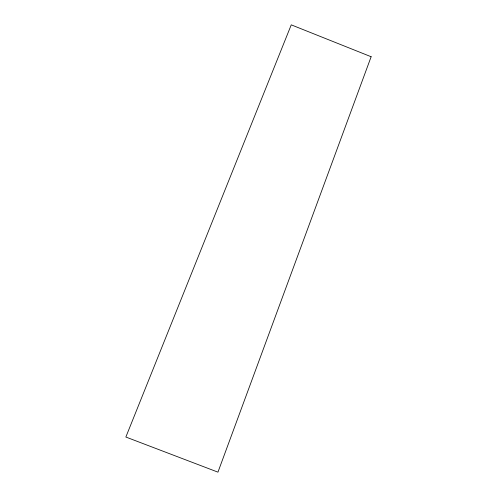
<?xml version="1.0" encoding="UTF-8"?>
<svg xmlns="http://www.w3.org/2000/svg" width="497" height="497" viewBox="0 0 497 497"><rect width="100%" height="100%" fill="white"/><g stroke="black" fill="none" stroke-linecap="round" stroke-linejoin="round"><path stroke-width="0.75" d="M371.141 56.739L217.953 472.15L125.859 437.031L291.254 24.85L371.141 56.739"/></g></svg>
